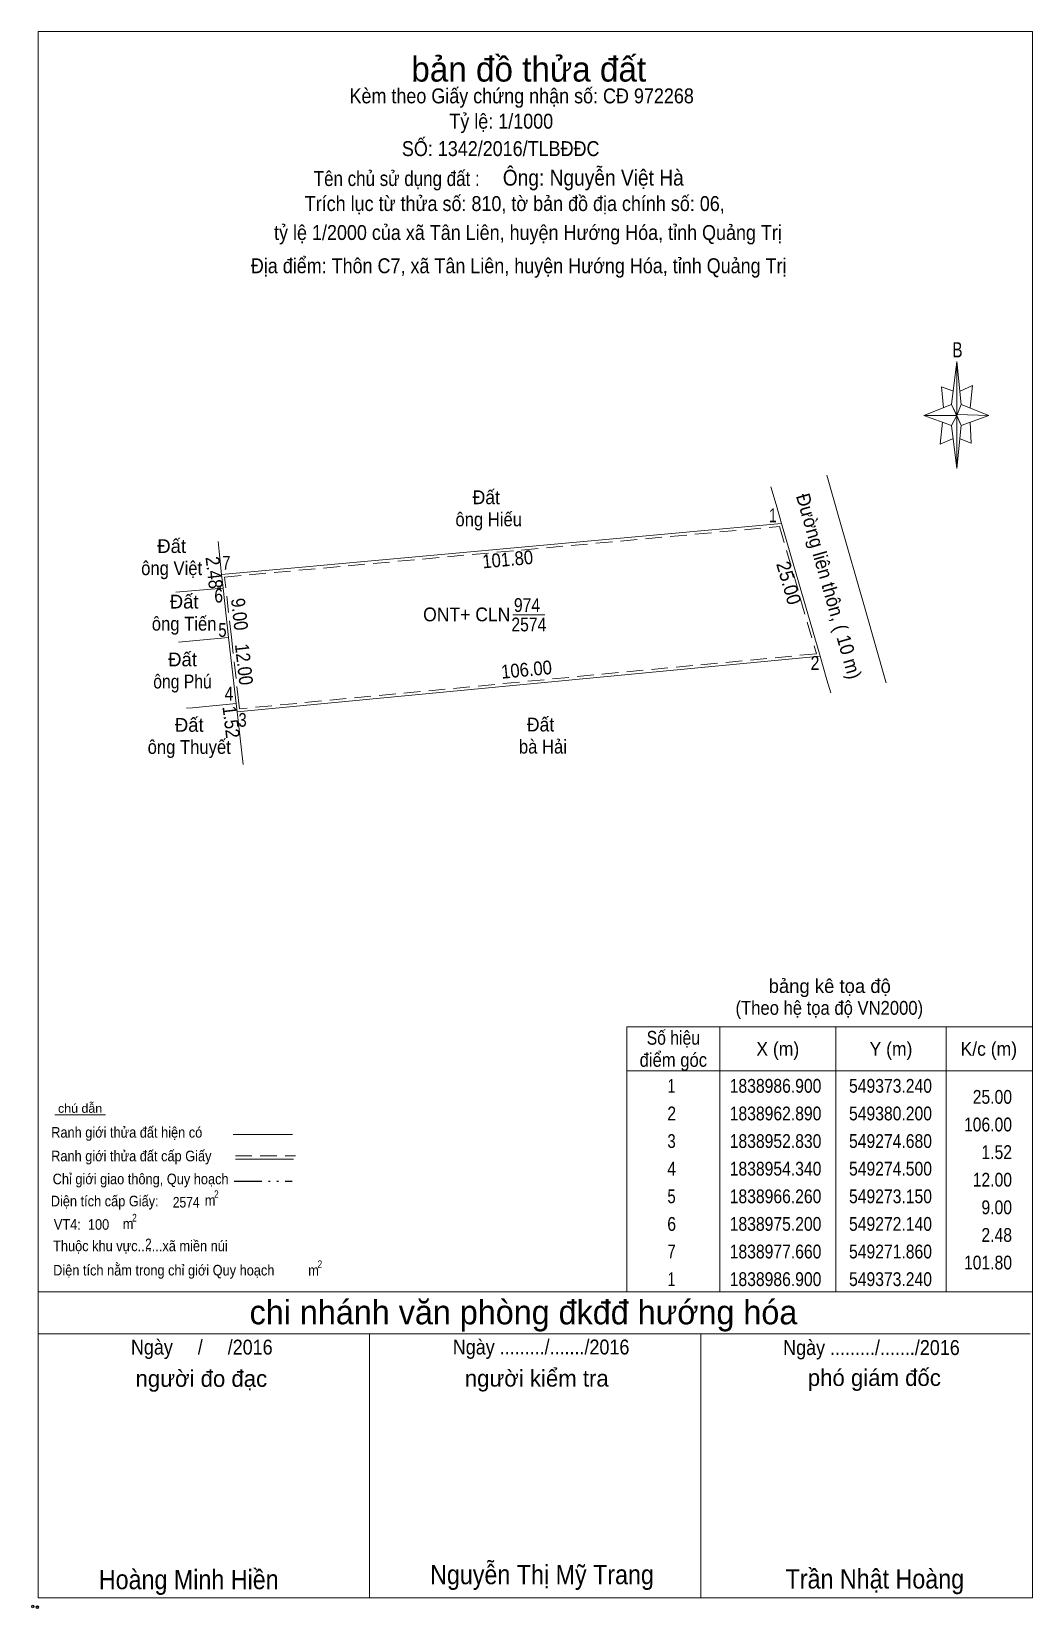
# Model space of a CAD drawing. Header units: metres. Extents: x 549237 to 549419, y 1838790 to 1839076.
import ezdxf
from ezdxf.enums import TextEntityAlignment as Align

# ---------------------------------------------------------------- set-up
doc = ezdxf.new("R2010")
doc.units = ezdxf.units.M
doc.header["$PDMODE"] = 32
doc.header["$PDSIZE"] = 0.5
doc.linetypes.add('DASH_DOUBLE_DOT', pattern=[9.2, 5, -1.2, 0.3, -1.2, 0.3, -1.2])
doc.linetypes.add('MEDIUM_DASHED', pattern=[4.5, 3, -1.5])
doc.layers.add('28', color=7, linetype='Continuous', lineweight=13)
doc.layers.add('63', color=7, linetype='Continuous', lineweight=13)

msp = doc.modelspace()

# ---------------------------------------------------------------- linework, layer by layer
at = {"layer": '28'}
for p, q in [((549403.97, 1839008.47), (549404.97, 1839016.27)), ((549403.97, 1839008.47), (549404.97, 1839016.27)), ((549405.77, 1839008.47), (549410.77, 1839006.47)), ((549405.77, 1839008.47), (549410.77, 1839006.47)), ((549403.97, 1839004.67), (549398.97, 1839006.47)), ((549403.97, 1839004.67), (549398.97, 1839006.47)), ((549405.77, 1839004.67), (549404.97, 1838996.87)), ((549405.77, 1839004.67), (549404.97, 1838996.87)), ((549407.37, 1839005.27), (549407.57, 1839001.47)), ((549407.37, 1839005.27), (549407.57, 1839001.47)), ((549407.57, 1839001.47), (549405.57, 1839002.27)), ((549407.57, 1839001.47), (549405.57, 1839002.27)), ((549241.69, 1838879.81), (549250.89, 1838879.81)), ((549241.69, 1838879.81), (549250.89, 1838879.81)), ((549273.97, 1838876.27), (549284.73, 1838876.27)), ((549273.97, 1838876.27), (549284.73, 1838876.27)), ((549274.37, 1838871.79), (549284.89, 1838871.79)), ((549274.37, 1838871.79), (549284.89, 1838871.79)), ((549238.65, 1838847.79), (549418.65, 1838847.79)), ((549238.65, 1838847.79), (549418.65, 1838847.79)), ((549238.65, 1838840.19), (549418.25, 1838840.19)), ((549238.65, 1838840.19), (549418.25, 1838840.19)), ((549238.65, 1838840.19), (549418.25, 1838840.19)), ((549238.65, 1838840.19), (549418.25, 1838840.19)), ((549238.65, 1838840.19), (549418.25, 1838840.19)), ((549238.65, 1838840.19), (549418.25, 1838840.19)), ((549298.65, 1838792.39), (549298.65, 1838840.19)), ((549298.65, 1838792.39), (549298.65, 1838840.19)), ((549358.65, 1838792.39), (549358.65, 1838840.19)), ((549358.65, 1838792.39), (549358.65, 1838840.19))]:
    msp.add_line(p, q, dxfattribs=at)
at = {"layer": '28', "linetype": 'MEDIUM_DASHED'}
msp.add_line((549274.37, 1838872.43), (549285.25, 1838872.43), dxfattribs=at)
msp.add_line((549274.37, 1838872.43), (549285.25, 1838872.43), dxfattribs=at)
at = {"layer": '28', "linetype": 'DASH_DOUBLE_DOT', "lineweight": 25}
msp.add_line((549274.17, 1838867.85), (549284.65, 1838867.85), dxfattribs=at)
msp.add_line((549274.17, 1838867.85), (549284.65, 1838867.85), dxfattribs=at)
at = {"layer": '28'}
for points in [[(549238.65, 1839075.99), (549418.65, 1839075.99), (549418.65, 1838792.39), (549238.65, 1838792.39)], [(549238.65, 1839075.99), (549418.65, 1839075.99), (549418.65, 1838792.39), (549238.65, 1838792.39)], [(549404.97, 1839016.27), (549405.77, 1839008.47), (549404.97, 1839006.47)], [(549404.97, 1839016.27), (549405.77, 1839008.47), (549404.97, 1839006.47)], [(549404.97, 1839006.47), (549398.97, 1839006.47), (549403.97, 1839008.47), (549405.77, 1839004.67), (549410.77, 1839006.47), (549404.97, 1839006.67)], [(549404.97, 1839006.47), (549398.97, 1839006.47), (549403.97, 1839008.47), (549405.77, 1839004.67), (549410.77, 1839006.47), (549404.97, 1839006.67)], [(549404.97, 1839006.47), (549404.97, 1838996.87), (549403.97, 1839004.67)], [(549404.97, 1839006.47), (549404.97, 1838996.87), (549403.97, 1839004.67)]]:
    msp.add_lwpolyline(points, close=True, dxfattribs=at)
for points in [[(549404.37, 1839010.87), (549402.17, 1839011.67), (549402.57, 1839007.87)], [(549404.37, 1839010.87), (549402.17, 1839011.67), (549402.57, 1839007.87)], [(549405.57, 1839010.87), (549407.77, 1839011.87), (549407.37, 1839007.87)], [(549405.57, 1839010.87), (549407.77, 1839011.87), (549407.37, 1839007.87)], [(549404.97, 1839006.47), (549403.97, 1839008.47), (549398.97, 1839006.47)], [(549404.97, 1839006.47), (549403.97, 1839008.47), (549398.97, 1839006.47)], [(549402.37, 1839005.27), (549401.97, 1839001.27), (549404.17, 1839002.27)], [(549402.37, 1839005.27), (549401.97, 1839001.27), (549404.17, 1839002.27)], [(549404.97, 1839006.47), (549405.77, 1839004.67), (549410.77, 1839006.47)], [(549404.97, 1839006.47), (549405.77, 1839004.67), (549410.77, 1839006.47)], [(549418.65, 1838792.39), (549238.65, 1838792.39), (549238.65, 1838840.19)], [(549418.65, 1838792.39), (549238.65, 1838792.39), (549238.65, 1838840.19)]]:
    msp.add_lwpolyline(points, dxfattribs=at)
for p in [(549237.73, 1838790.83), (549238.53, 1838790.71)]:
    msp.add_point(p, dxfattribs=at)
at = {"layer": '63'}
for p, q in [((549372.24, 1838990.35), (549371.31, 1838993.54)), ((549373.24, 1838986.9), (549372.24, 1838990.35)), ((549271.86, 1838977.66), (549373.24, 1838986.9)), ((549380.2, 1838962.89), (549373.24, 1838986.9)), ((549271.43, 1838981.84), (549271.24, 1838983.64)), ((549271.86, 1838977.66), (549271.43, 1838981.84)), ((549263.6, 1838974.49), (549272.14, 1838975.2)), ((549324.6, 1838970.37), (549330.4, 1838970.37)), ((549388.36, 1838971.4), (549392.13, 1838958.22)), ((549264.07, 1838965.44), (549273.15, 1838966.26)), ((549274.68, 1838952.83), (549380.2, 1838962.89)), ((549392.13, 1838958.22), (549392.18, 1838958.05)), ((549274.68, 1838952.83), (549275.77, 1838943.26)), ((549362.05, 1838895.79), (549362.05, 1838847.79)), ((549383.05, 1838895.79), (549383.05, 1838847.79)), ((549403.05, 1838895.79), (549403.05, 1838847.79)), ((549345.25, 1838887.79), (549418.65, 1838887.79))]:
    msp.add_line(p, q, dxfattribs=at)
for points in [[(549381.41, 1838995.66), (549383.73, 1838987.55), (549388.36, 1838971.4)], [(549271.86, 1838977.66), (549272.14, 1838975.2), (549273.15, 1838966.26)], [(549273.15, 1838966.26), (549274.5, 1838954.34), (549274.68, 1838952.83)], [(549382.13, 1838956.24), (549381.44, 1838958.62), (549380.2, 1838962.89)], [(549265.52, 1838953.46), (549266.61, 1838953.56), (549274.5, 1838954.34)]]:
    msp.add_lwpolyline(points, dxfattribs=at)
at = {"layer": '63', "linetype": 'MEDIUM_DASHED'}
msp.add_lwpolyline([(549372.87, 1838986.36), (549379.55, 1838963.33), (549275.12, 1838953.36), (549275, 1838954.4), (549273.65, 1838966.32), (549272.64, 1838975.26), (549272.41, 1838977.21)], close=True, dxfattribs=at)
at = {"layer": '63'}
msp.add_lwpolyline([(549345.25, 1838895.79), (549418.65, 1838895.79), (549418.65, 1838847.79), (549345.25, 1838847.79)], close=True, dxfattribs=at)
msp.add_point((549271.46, 1838975.2), dxfattribs=at)

# ---------------------------------------------------------------- texts
at = {"layer": '28'}
for s, height, p in [('bản đồ thửa đất', 4.5, (549327.47, 1839066.93)), ('bản đồ thửa đất', 4.5, (549327.47, 1839066.93)), ('bảng kê tọa độ', 2.5, (549381.96, 1838901.91)), ('chi nhánh văn phòng đkđđ hướng hóa', 4.374, (549326.52, 1838841.91)), ('chi nhánh văn phòng đkđđ hướng hóa', 4.374, (549326.52, 1838841.91)), ('người đo đạc', 3, (549268.215, 1838830.59)), ('người đo đạc', 3, (549268.215, 1838830.59)), ('người kiểm tra', 3, (549328.925, 1838830.63)), ('người kiểm tra', 3, (549328.925, 1838830.63)), ('phó giám đốc', 3, (549390.03, 1838830.75)), ('phó giám đốc', 3, (549390.03, 1838830.75))]:
    msp.add_text(s, height=height, dxfattribs=at).set_placement(p, align=Align.CENTER)
for s, height, width, p in [('Kèm theo Giấy chứng nhận số: CĐ 972268', 2.7, 0.9, (549326.195, 1839062.99)), ('Tỷ lệ: 1/1000', 2.7, 0.9, (549322.5, 1839058.4)), ('SỐ: 1342/2016/TLBĐĐC', 2.7, 0.9, (549322.395, 1839053.44)), ('Tên chủ sử dụng đất :', 2.7, 0.85, (549303.58, 1839048.02)), ('Trích lục từ thửa số: 810, tờ bản đồ địa chính số: 06, ', 2.7, 0.9, (549325.395, 1839043.49)), (' tỷ lệ 1/2000 của xã Tân Liên, huyện Hướng Hóa, tỉnh Quảng Trị', 2.7, 0.9, (549326.885, 1839038.25)), ('Địa điểm: Thôn C7, xã Tân Liên, huyện Hướng Hóa, tỉnh Quảng Trị', 2.7, 0.9, (549325.655, 1839032.23)), ('B', 2.755, 0.75, (549405.07, 1839016.99)), ('B', 2.755, 0.75, (549405.07, 1839016.99)), ('(Theo hệ tọa độ VN2000)', 2.5, 0.9, (549381.88, 1838897.96)), ('chú dẫn', 1.6, 1.05, (549246.265, 1838880.21)), ('chú dẫn', 1.6, 1.05, (549246.265, 1838880.21)), ('Ranh giới thửa đất hiện có ', 1.92, 0.9, (549255.03, 1838875.71)), ('Ranh giới thửa đất hiện có ', 1.92, 0.9, (549255.03, 1838875.71)), ('Ranh giới thửa đất cấp Giấy', 1.92, 0.9, (549255.54, 1838871.43)), ('Ranh giới thửa đất cấp Giấy', 1.92, 0.9, (549255.54, 1838871.43)), ('Chỉ giới giao thông, Quy hoạch', 1.92, 0.9, (549257.225, 1838867.27)), ('Chỉ giới giao thông, Quy hoạch', 1.92, 0.9, (549257.225, 1838867.27)), ('Diện tích cấp Giấy: ', 1.92, 0.9, (549251.045, 1838863.27)), ('Diện tích cấp Giấy: ', 1.92, 0.9, (549251.045, 1838863.27)), ('2574', 1.92, 0.85, (549265.47, 1838863.05)), ('m', 1.92, 0.9, (549269.8, 1838863.41)), ('2', 1.4, 0.8, (549270.94, 1838864.77)), ('2', 1.4, 0.8, (549256.1, 1838860.51)), (' VT4:  100', 1.92, 0.9, (549246.205, 1838859.03)), ('m', 1.92, 0.9, (549254.96, 1838859.15)), ('Thuộc khu vực.......xã miền núi', 1.92, 0.9, (549257.185, 1838855.15)), ('2', 1.92, 0.8, (549258.635, 1838855.51)), ('2', 1.4, 0.8, (549289.66, 1838852.09)), ('Diện tích nằm trong chỉ giới Quy hoạch     ', 1.92, 0.9, (549263.02, 1838850.75)), ('m', 1.92, 0.9, (549288.52, 1838850.73)), ('Ngày     /     /2016', 2.7, 0.9, (549268.295, 1838836.43)), ('Ngày     /     /2016', 2.7, 0.9, (549268.295, 1838836.43)), ('Ngày ........./......./2016', 2.7, 0.9, (549329.71, 1838836.45)), ('Ngày ........./......./2016', 2.7, 0.9, (549329.71, 1838836.45)), ('Ngày ........./......./2016', 2.7, 0.9, (549389.51, 1838836.35)), ('Ngày ........./......./2016', 2.7, 0.9, (549389.51, 1838836.35)), ('Nguyễn Thị Mỹ Trang', 3.5, 0.9, (549329.875, 1838794.85)), ('Hoàng Minh Hiền', 3.5, 0.9, (549265.935, 1838793.95)), ('Trần Nhật Hoàng', 3.5, 0.9, (549390.125, 1838794.07)), ('Trần Nhật Hoàng', 3.5, 0.9, (549390.125, 1838794.07))]:
    msp.add_text(s, height=height, dxfattribs=dict(at, width=width)).set_placement(p, align=Align.CENTER)
at = {"layer": '28', "width": 0.9}
msp.add_text('Ông: Nguyễn Việt Hà', height=2.88, dxfattribs=at).set_placement((549322.78, 1839048.09))
at = {"layer": '63'}
for s, width, p in [('Đất ', 0.95, (549320.23, 1838990.41)), ('ông Hiếu', 0.9, (549320.23, 1838986.41)), ('ông Việt', 0.9, (549262.845, 1838977.57)), ('974', 0.85, (549327.165, 1838970.89)), ('ông Tiến', 0.9, (549265.1, 1838967.52)), ('ONT+ CLN', 0.95, (549316.255, 1838969.2)), ('2574', 0.85, (549327.495, 1838967.38)), ('ông Phú', 0.85, (549264.805, 1838957.05)), ('Đất ', 0.95, (549330.05, 1838949.26)), ('ông Thuyết', 0.9, (549266.02, 1838945.2)), ('bà Hải', 0.9, (549330.045, 1838945.26)), ('Số hiệu', 0.85, (549353.65, 1838892.54)), ('X (m)', 0.95, (549372.55, 1838890.54)), ('Y (m)', 0.95, (549393.045, 1838890.54)), ('K/c (m)', 0.95, (549410.75, 1838890.54)), ('điểm góc', 0.9, (549353.65, 1838888.54)), (' 1', 0.75, (549352.945, 1838883.84)), ('1838986.900', 0.85, (549372.15, 1838883.84)), ('549373.240', 0.85, (549392.955, 1838883.84)), (' 2', 0.85, (549352.95, 1838878.84)), ('1838962.890', 0.85, (549372.15, 1838878.84)), ('549380.200', 0.85, (549392.955, 1838878.84)), (' 3', 0.8, (549352.95, 1838873.84)), ('1838952.830', 0.85, (549372.15, 1838873.84)), ('549274.680', 0.85, (549392.955, 1838873.84)), (' 4', 0.85, (549352.945, 1838868.84)), ('1838954.340', 0.85, (549372.15, 1838868.84)), ('549274.500', 0.85, (549392.955, 1838868.84)), (' 5', 0.8, (549352.95, 1838863.84)), ('1838966.260', 0.85, (549372.15, 1838863.84)), ('549273.150', 0.85, (549392.955, 1838863.84)), (' 6', 0.85, (549352.95, 1838858.84)), ('1838975.200', 0.85, (549372.15, 1838858.84)), ('549272.140', 0.85, (549392.955, 1838858.84)), (' 7', 0.8, (549352.95, 1838853.84)), ('1838977.660', 0.85, (549372.15, 1838853.84)), ('549271.860', 0.85, (549392.955, 1838853.84)), (' 1', 0.75, (549352.945, 1838848.84)), ('1838986.900', 0.85, (549372.15, 1838848.84)), ('549373.240', 0.85, (549392.955, 1838848.84))]:
    msp.add_text(s, height=2.5, dxfattribs=dict(at, width=width)).set_placement(p, align=Align.CENTER)
for s, rotation, width, p in [('Đường liên thôn, ( 10 m)', 285.98, 0.95, (549380.603, 1838975.219)), ('101.80', 5.208, 0.9, (549323.777, 1838979.194)), ('2.48', 276.494, 0.9, (549269.299, 1838977.886)), ('25.00', 286.166, 0.95, (549373.352, 1838975.793)), ('9.00', 276.446, 0.9, (549273.892, 1838970.34)), ('12.00', 276.462, 0.9, (549274.705, 1838961.271)), ('106.00', 5.451, 0.9, (549327.186, 1838959.234)), ('1.52', 276.754, 0.9, (549272.378, 1838950.832))]:
    msp.add_text(s, height=2.5, rotation=rotation, dxfattribs=dict(at, width=width)).set_placement(p, align=Align.CENTER)
for s, width, p in [(' 1', 0.75, (549372.37, 1838987.15)), (' 7', 0.8, (549273.47, 1838978.53)), (' 6', 0.85, (549272.14, 1838972.6)), (' 5', 0.8, (549272.78, 1838966.38)), (' 2', 0.85, (549380.08, 1838960.41)), (' 4', 0.85, (549274, 1838954.84)), (' 3', 0.8, (549276.41, 1838950.1)), ('25.00', 0.85, (549414.95, 1838881.84)), ('106.00', 0.85, (549414.95, 1838876.84)), ('1.52', 0.85, (549414.95, 1838871.84)), ('12.00', 0.85, (549414.95, 1838866.84)), ('9.00', 0.85, (549414.95, 1838861.84)), ('2.48', 0.85, (549414.95, 1838856.84)), ('101.80', 0.85, (549414.95, 1838851.84))]:
    msp.add_text(s, height=2.5, dxfattribs=dict(at, width=width)).set_placement(p, align=Align.RIGHT)
for p in [(549262.845, 1838981.57), (549265.105, 1838971.52), (549264.815, 1838961.05), (549266.025, 1838949.2)]:
    msp.add_text('Đất', height=2.5, dxfattribs=at).set_placement(p, align=Align.CENTER)

doc.saveas('drawing.dxf')
